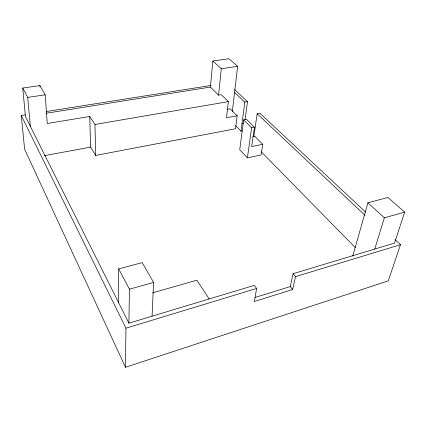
<?xml version="1.0" encoding="UTF-8"?>
<svg xmlns="http://www.w3.org/2000/svg" width="426" height="426" viewBox="0 0 426 426"><rect width="100%" height="100%" fill="white"/><g stroke="black" fill="none" stroke-linecap="round" stroke-linejoin="round"><path stroke-width="0.64" d="M118.588 302.598L118.673 268.87L142.177 262.64L153.605 282.411L152.055 316.204M395.136 239.726L400.472 244.71L388.272 280.856L125.468 367.276L125.947 328.19L21.3 115.499L25.24 114.876M352.739 256.09L367.91 202.781L387.921 197.478L404.7 212.127L394.481 243.118L293.056 273.694L295.495 276.634L292.646 289.515L254.338 301.491L256.628 288.455L254.327 285.372L128.897 323.185L129.44 289.174L118.673 268.87M128.897 323.185L25.443 116.554L22.759 88.038L39.874 85.605L45.199 94.822L47.265 123.508L89.737 116.468L90.589 147.119L95.664 155.426L235.551 128.758L237.165 115.797L226.536 117.73L228.363 101.617L221.259 94.668L218.57 95.115L210.407 87.064L212.851 61.014L228.986 58.724L237.665 66.302L232.319 111.362M218.57 95.115L221.286 68.73L212.851 61.014M242.319 130.931L241.02 131.181L244.806 102.118L234.561 92.463M262.757 144.297L251.697 146.565L254.487 127.177L246.462 119.328L243.656 119.85L239.731 149.723L247.389 157.886L261.101 154.979L262.757 144.297L254.812 136.363L252.884 136.746M245.083 119.706L247.479 101.654L234.561 89.566M247.389 157.886L251.638 127.72L243.656 119.85M253.827 136.703L257.144 113.742L259.876 113.241L365.567 212.068M292.646 289.515L290.26 286.56L293.056 273.694M374.715 249.077L384.358 217.819L404.7 212.127M255.217 297.423L290.26 286.56M125.947 328.19L256.628 288.455M295.495 276.634L400.472 244.71M152.54 292.87L196.871 280.17L209.182 298.983M129.44 289.174L153.605 282.411M251.638 127.72L254.487 127.177M242.032 123.428L243.603 123.13M44.251 155.687L90.589 147.119M226.989 109.312L230.077 108.768L237.165 115.797M244.806 102.118L247.479 101.654M89.737 116.468L94.966 124.461L228.363 101.617M45.949 113.284L210.407 87.064M46.242 111.548L210.971 85.456M22.759 88.038L27.727 97.41L45.199 94.822M221.286 68.73L237.665 66.302M367.91 202.781L384.358 217.819M257.144 113.742L365.018 215.359M235.642 125.702L241.02 131.181M261.271 151.81L355.449 247.762M125.468 367.276L24.617 149.244L21.3 115.499M27.727 97.41L30.331 126.314M39.874 85.605L39.975 86.92M94.966 124.461L95.664 155.426"/></g></svg>
